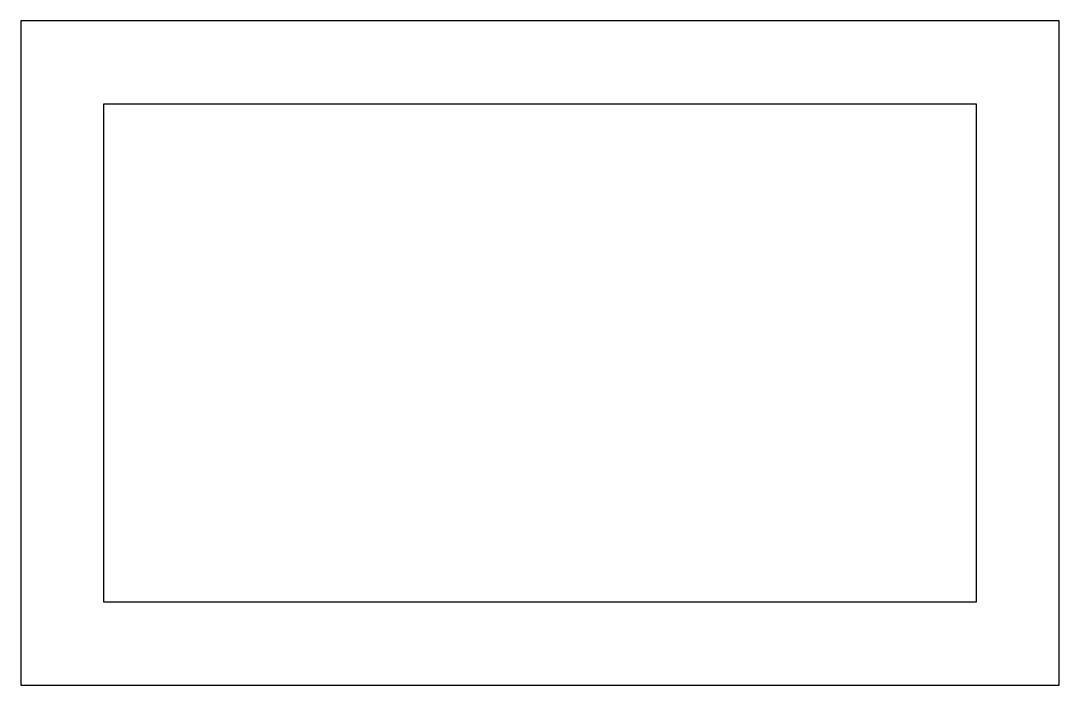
# Model space of a CAD drawing. Header units: inches. Extents: x 0 to 50, y 0 to 32.
import ezdxf

# ---------------------------------------------------------------- set-up
doc = ezdxf.new("R2010")
doc.units = ezdxf.units.IN
doc.header["$MEASUREMENT"] = 0
doc.layers.add('CUT', color=1, linetype='Continuous')

msp = doc.modelspace()

# ---------------------------------------------------------------- linework, layer by layer
at = {"layer": 'CUT'}
for points in [[(0, 0), (50, 0), (50, 32), (0, 32)], [(46, 28), (46, 4), (4, 4), (4, 4.196), (4, 28)]]:
    msp.add_lwpolyline(points, close=True, dxfattribs=at)

doc.saveas('drawing.dxf')
